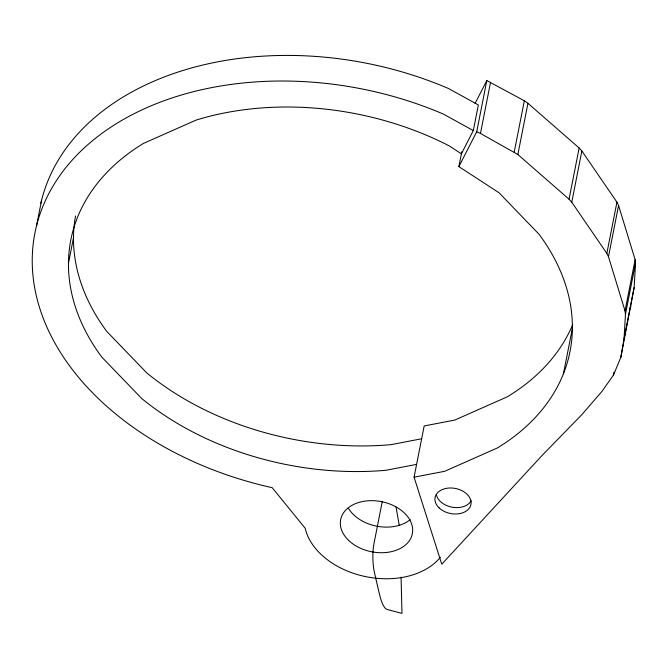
<?xml version="1.0" encoding="UTF-8"?>
<svg xmlns="http://www.w3.org/2000/svg" width="669" height="669" viewBox="0 0 669 669"><rect width="100%" height="100%" fill="white"/><g stroke="black" fill="none" stroke-linecap="round" stroke-linejoin="round"><path stroke-width="1" d="M572.773 324.423A255.675 178.824 11.1 0 1 507.42 396.759L454.778 420.065L424.179 425.952L414.086 477.181L441.766 564.218L541.372 456.225L581.787 414.705L602.083 391.265L613.448 375.066L620.832 357.405L624.052 338.74L625.456 314.305L635.55 263.076L635.124 259.681L618.566 205.492L616.935 202.172L581.863 150.993L579.145 147.974L527.95 103.302L524.329 100.785L486.815 80.548L475.074 103.469M620.832 357.405L634.145 287.511L635.55 263.076M36.536 225.854L41.578 200.24M68.455 263.377L73.498 237.763M382.292 501.399L373.879 544.089A20.02 4.282 88.8 0 0 374.406 572.388L379.214 593.219A54.791 11.716 88.8 0 0 387.226 609.484L401.994 613.414L401.057 577.18M414.086 477.181L444.684 471.294L497.326 447.987A255.675 178.824 11.1 0 0 539.08 234.309L499.099 192.823L458.875 166.614L461.802 151.763M416.603 464.378L386.005 470.265A255.675 178.824 11.1 0 1 141.736 398.54L101.755 357.054A255.675 178.824 11.1 0 1 143.509 143.383L196.151 120.069A255.675 178.824 11.1 0 1 449.376 145.976L461.401 153.811L473.301 130.564L478.352 104.949L448.297 88.417A292.202 204.371 11.1 0 0 40.876 203.217M458.875 166.614L476.721 131.776L486.815 80.548M625.456 314.305L625.03 310.909L608.472 256.72L606.842 253.392L571.769 202.222L569.051 199.203L517.856 154.531L480.459 133.432L490.553 82.203M514.235 152.014L524.329 100.785M517.856 154.531L527.95 103.302M569.051 199.203L579.145 147.974M571.769 202.222L581.863 150.993M563.423 373.804L572.513 327.701M606.842 253.392L616.935 202.172M608.472 256.72L618.566 205.492M625.03 310.909L635.124 259.681M613.448 375.066L614.05 371.989M624.052 338.74L634.145 287.511M629.763 308.969L630.926 306.185M421.654 438.764L391.056 444.651A255.675 178.824 11.1 0 1 146.787 372.926L106.797 331.448A255.675 178.824 11.1 0 1 75.538 215.97M476.721 131.776L480.459 133.432M473.301 130.564L443.246 114.031A292.202 204.371 11.1 0 0 45.425 200.499A292.202 204.371 11.1 0 0 272.224 487.701L305.148 528.217A73.055 51.095 11.1 0 0 364.94 576.477A73.055 51.095 11.1 0 0 440.411 557.177M396.056 507.052L399.251 525.433M410.314 519.554A36.527 25.547 11.1 0 1 348.633 508.557M471.21 500.772A18.264 12.77 11.1 0 1 452.545 507.269A18.264 12.77 11.1 0 1 436.431 494.976M348.599 540.368A36.527 25.547 11.1 0 0 410.39 539.055A36.527 25.547 11.1 0 0 370.484 500.671A36.527 25.547 11.1 0 0 348.599 540.368M439.056 507.838A18.264 12.77 11.1 0 0 469.947 507.177A18.264 12.77 11.1 0 0 449.994 487.985A18.264 12.77 11.1 0 0 439.056 507.838"/></g></svg>
